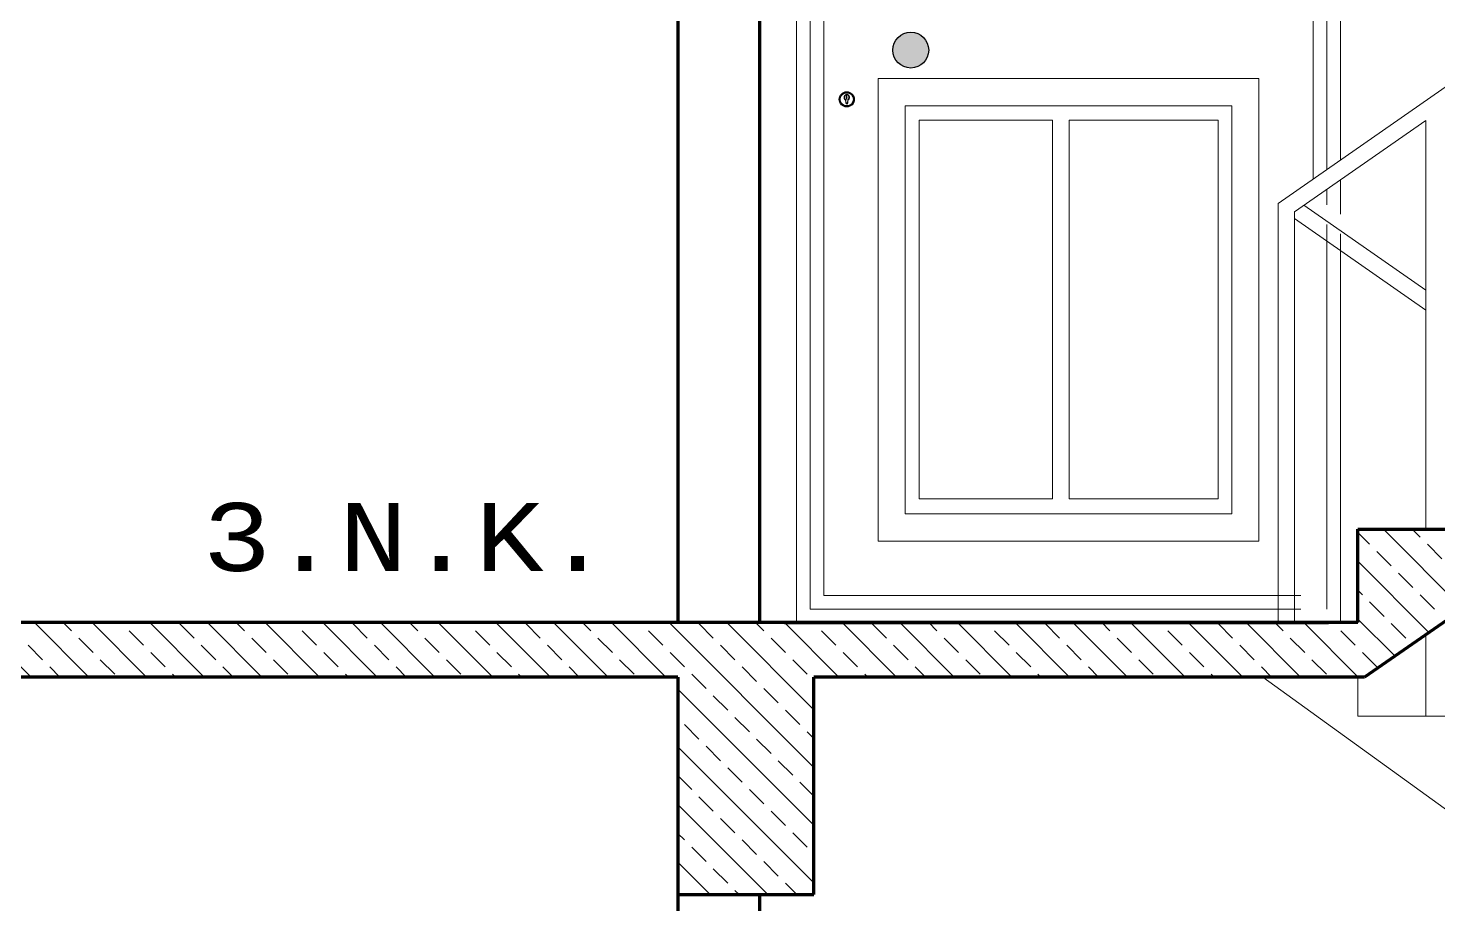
# Model space of a CAD drawing. Header units: millimetres. Extents: x 35860 to 71103, y -11298 to -8385.
# Drawn here: x 54692.7 to 54951.8, y -9690.1 to -9529.1 of the extents above; entities that cross this region are included whole.
import ezdxf
from ezdxf.enums import TextEntityAlignment as Align

# ---------------------------------------------------------------- set-up
doc = ezdxf.new("R2010")
doc.units = ezdxf.units.MM
doc.header["$MEASUREMENT"] = 0
doc.layers.get('0').update_dxf_attribs({"lineweight": 15})
for name, color, linetype, lineweight in [('02', 2, 'Continuous', 20), ('03_Yazı', 1, 'Continuous', 30), ('07', 3, 'Continuous', 70), ('Merd&Balkon', 40, 'Continuous', 20)]:
    doc.layers.add(name, color=color, linetype=linetype, lineweight=lineweight)
doc.layers.add('OLC', color=254, linetype='Continuous')
doc.styles.add('C', font='')
doc.styles.get('C').set_extended_font_data('Courier New Tur')

msp = doc.modelspace()

# ---------------------------------------------------------------- hatches: boundary and pattern name
at = {"layer": 'OLC'}
msp.add_hatch(color=256, dxfattribs=at).paths.add_polyline_path([(54851.61, -9533.17, -1.000001), (54858.2, -9533.17, -1.000001)])
msp.add_hatch(color=256, dxfattribs=at).paths.add_polyline_path([(54851.61, -9533.17, -1.000001), (54858.2, -9533.17, -1.000001)])
msp.add_hatch(color=256, dxfattribs=at).paths.add_polyline_path([(54851.61, -9533.17, -1.000001), (54858.2, -9533.17, -1.000001)])

# ---------------------------------------------------------------- linework, layer by layer
for p, q in [((54956.42, -9635.88), (54941.78, -9621.24)), ((54948.55, -9622.7), (54947.09, -9621.24)), ((54939.26, -9624.03), (54937.08, -9621.85)), ((54952.52, -9626.68), (54949.87, -9624.03)), ((54943.24, -9628), (54940.59, -9625.35)), ((54950.15, -9640.22), (54937.08, -9627.15)), ((54947.22, -9631.98), (54944.57, -9629.33)), ((54937.94, -9633.31), (54937.08, -9632.45)), ((54951.2, -9635.96), (54948.55, -9633.31)), ((54941.92, -9637.28), (54939.26, -9634.63)), ((54693.19, -9648.42), (54683.19, -9638.42)), ((54703.8, -9648.42), (54693.8, -9638.42)), ((54700.62, -9639.94), (54699.1, -9638.42)), ((54714.41, -9648.42), (54704.41, -9638.42)), ((54709.9, -9638.61), (54709.71, -9638.42)), ((54725.01, -9648.42), (54715.01, -9638.42)), ((54723.16, -9641.26), (54720.5, -9638.61)), ((54735.62, -9648.42), (54725.62, -9638.42)), ((54732.44, -9639.94), (54730.92, -9638.42)), ((54746.23, -9648.42), (54736.23, -9638.42)), ((54741.72, -9638.61), (54741.53, -9638.42)), ((54756.83, -9648.42), (54746.83, -9638.42)), ((54754.97, -9641.26), (54752.32, -9638.61)), ((54767.44, -9648.42), (54757.44, -9638.42)), ((54764.26, -9639.94), (54762.74, -9638.42)), ((54778.05, -9648.42), (54768.05, -9638.42)), ((54773.54, -9638.61), (54773.35, -9638.42)), ((54788.65, -9648.42), (54778.65, -9638.42)), ((54786.79, -9641.26), (54784.14, -9638.61)), ((54799.26, -9648.42), (54789.26, -9638.42)), ((54796.08, -9639.94), (54794.56, -9638.42)), ((54809.87, -9648.42), (54799.87, -9638.42)), ((54805.36, -9638.61), (54805.17, -9638.42)), ((54837.08, -9665.03), (54810.47, -9638.42)), ((54818.61, -9641.26), (54815.96, -9638.61)), ((54837.08, -9654.43), (54821.08, -9638.42)), ((54827.9, -9639.94), (54826.38, -9638.42)), ((54841.68, -9648.42), (54831.68, -9638.42)), ((54837.18, -9638.61), (54836.99, -9638.42)), ((54852.29, -9648.42), (54842.29, -9638.42)), ((54850.43, -9641.26), (54847.78, -9638.61)), ((54862.9, -9648.42), (54852.9, -9638.42)), ((54859.72, -9639.94), (54858.2, -9638.42)), ((54873.5, -9648.42), (54863.5, -9638.42)), ((54869, -9638.61), (54868.81, -9638.42)), ((54884.11, -9648.42), (54874.11, -9638.42)), ((54882.25, -9641.26), (54879.6, -9638.61)), ((54894.72, -9648.42), (54884.72, -9638.42)), ((54891.53, -9639.94), (54890.02, -9638.42)), ((54905.32, -9648.42), (54895.32, -9638.42)), ((54900.82, -9638.61), (54900.63, -9638.42)), ((54915.93, -9648.42), (54905.93, -9638.42)), ((54914.07, -9641.26), (54911.42, -9638.61)), ((54926.54, -9648.42), (54916.54, -9638.42)), ((54923.35, -9639.94), (54921.84, -9638.42)), ((54937.14, -9648.42), (54927.14, -9638.42)), ((54932.64, -9638.61), (54932.45, -9638.42)), ((54943.88, -9644.55), (54937.08, -9637.76)), ((54945.89, -9641.26), (54943.24, -9638.61)), ((54704.59, -9643.91), (54701.94, -9641.26)), ((54713.87, -9642.59), (54711.22, -9639.94)), ((54736.41, -9643.91), (54733.76, -9641.26)), ((54745.69, -9642.59), (54743.04, -9639.94)), ((54768.23, -9643.91), (54765.58, -9641.26)), ((54777.51, -9642.59), (54774.86, -9639.94)), ((54800.05, -9643.91), (54797.4, -9641.26)), ((54809.33, -9642.59), (54806.68, -9639.94)), ((54831.87, -9643.91), (54829.22, -9641.26)), ((54841.15, -9642.59), (54838.5, -9639.94)), ((54863.69, -9643.91), (54861.04, -9641.26)), ((54872.97, -9642.59), (54870.32, -9639.94)), ((54895.51, -9643.91), (54892.86, -9641.26)), ((54904.79, -9642.59), (54902.14, -9639.94)), ((54927.33, -9643.91), (54924.68, -9641.26)), ((54936.61, -9642.59), (54933.96, -9639.94)), ((54695.31, -9645.24), (54692.66, -9642.59)), ((54717.85, -9646.57), (54715.2, -9643.91)), ((54727.13, -9645.24), (54724.48, -9642.59)), ((54749.67, -9646.57), (54747.02, -9643.91)), ((54758.95, -9645.24), (54756.3, -9642.59)), ((54781.49, -9646.57), (54778.84, -9643.91)), ((54790.77, -9645.24), (54788.12, -9642.59)), ((54813.31, -9646.57), (54810.66, -9643.91)), ((54822.59, -9645.24), (54819.94, -9642.59)), ((54845.13, -9646.57), (54842.48, -9643.91)), ((54854.41, -9645.24), (54851.76, -9642.59)), ((54876.95, -9646.57), (54874.3, -9643.91)), ((54886.23, -9645.24), (54883.58, -9642.59)), ((54908.77, -9646.57), (54906.12, -9643.91)), ((54918.05, -9645.24), (54915.4, -9642.59)), ((54940.59, -9646.57), (54937.94, -9643.91)), ((54698.5, -9648.42), (54696.64, -9646.57)), ((54708.57, -9647.89), (54705.92, -9645.24)), ((54730.32, -9648.42), (54728.46, -9646.57)), ((54740.39, -9647.89), (54737.74, -9645.24)), ((54762.14, -9648.42), (54760.28, -9646.57)), ((54772.21, -9647.89), (54769.56, -9645.24)), ((54793.96, -9648.42), (54792.1, -9646.57)), ((54804.03, -9647.89), (54801.38, -9645.24)), ((54826.57, -9649.22), (54823.92, -9646.57)), ((54835.85, -9647.89), (54833.2, -9645.24)), ((54857.59, -9648.42), (54855.74, -9646.57)), ((54867.67, -9647.89), (54865.02, -9645.24)), ((54889.41, -9648.42), (54887.56, -9646.57)), ((54899.49, -9647.89), (54896.84, -9645.24)), ((54921.23, -9648.42), (54919.38, -9646.57)), ((54931.31, -9647.89), (54928.66, -9645.24)), ((54719.71, -9648.42), (54719.18, -9647.89)), ((54751.53, -9648.42), (54751, -9647.89)), ((54783.35, -9648.42), (54782.82, -9647.89)), ((54817.29, -9650.54), (54814.64, -9647.89)), ((54846.99, -9648.42), (54846.46, -9647.89)), ((54878.81, -9648.42), (54878.28, -9647.89)), ((54910.63, -9648.42), (54910.1, -9647.89)), ((54837.08, -9675.64), (54812.08, -9650.64)), ((54821.27, -9654.52), (54818.61, -9651.87)), ((54830.55, -9653.19), (54827.9, -9650.54)), ((54834.52, -9657.17), (54831.87, -9654.52)), ((54815.96, -9659.82), (54813.31, -9657.17)), ((54825.24, -9658.5), (54822.59, -9655.85)), ((54829.22, -9662.48), (54826.57, -9659.82)), ((54837.08, -9659.73), (54835.85, -9658.5)), ((54837.08, -9686.25), (54812.08, -9661.25)), ((54819.94, -9663.8), (54817.29, -9661.15)), ((54823.92, -9667.78), (54821.27, -9665.13)), ((54833.2, -9666.45), (54830.55, -9663.8)), ((54814.64, -9669.1), (54812.08, -9666.55)), ((54837.08, -9670.34), (54834.52, -9667.78)), ((54818.61, -9673.08), (54815.96, -9670.43)), ((54827.9, -9671.76), (54825.24, -9669.1)), ((54828.65, -9688.42), (54812.08, -9671.85)), ((54831.87, -9675.73), (54829.22, -9673.08)), ((54822.59, -9677.06), (54819.94, -9674.41)), ((54813.31, -9678.38), (54812.08, -9677.16)), ((54826.57, -9681.04), (54823.92, -9678.38)), ((54835.85, -9679.71), (54833.2, -9677.06)), ((54817.29, -9682.36), (54814.64, -9679.71)), ((54818.05, -9688.42), (54812.08, -9682.46)), ((54821.27, -9686.34), (54818.61, -9683.69)), ((54830.55, -9685.01), (54827.9, -9682.36)), ((54833.96, -9688.42), (54831.87, -9686.34)), ((54823.35, -9688.42), (54822.59, -9687.67))]:
    msp.add_line(p, q)
at = {"layer": '02'}
for p, q in [((54833.9, -9418.42), (54833.9, -9638.42)), ((54833.9, -9418.42), (54833.9, -9638.42)), ((54833.9, -9418.42), (54833.9, -9638.42)), ((54833.9, -9418.42), (54833.9, -9638.42)), ((54833.9, -9418.42), (54833.9, -9638.42)), ((54833.9, -9418.42), (54833.9, -9638.42)), ((54833.9, -9418.42), (54833.9, -9638.42)), ((54833.9, -9418.42), (54833.9, -9638.42)), ((54833.9, -9418.42), (54833.9, -9638.42)), ((54933.9, -9418.42), (54933.9, -9553.36)), ((54933.9, -9418.42), (54933.9, -9553.36)), ((54933.9, -9418.42), (54933.9, -9553.36)), ((54933.9, -9418.42), (54933.9, -9553.36)), ((54933.9, -9418.42), (54933.9, -9553.36)), ((54933.9, -9418.42), (54933.9, -9553.36)), ((54933.9, -9553.36), (54933.9, -9418.42)), ((54933.9, -9553.36), (54933.9, -9418.42)), ((54933.9, -9553.36), (54933.9, -9418.42)), ((54836.4, -9420.92), (54836.4, -9635.92)), ((54836.4, -9420.92), (54836.4, -9635.92)), ((54836.4, -9420.92), (54836.4, -9635.92)), ((54836.4, -9420.92), (54836.4, -9635.92)), ((54836.4, -9420.92), (54836.4, -9635.92)), ((54836.4, -9420.92), (54836.4, -9635.92)), ((54836.4, -9420.92), (54836.4, -9635.92)), ((54836.4, -9420.92), (54836.4, -9635.92)), ((54836.4, -9420.92), (54836.4, -9635.92)), ((54931.4, -9555.1), (54931.4, -9420.92)), ((54931.4, -9555.1), (54931.4, -9420.92)), ((54931.4, -9555.1), (54931.4, -9420.92)), ((54931.4, -9555.1), (54931.4, -9420.92)), ((54931.4, -9555.1), (54931.4, -9420.92)), ((54931.4, -9555.1), (54931.4, -9420.92)), ((54931.4, -9555.1), (54931.4, -9420.92)), ((54931.4, -9555.1), (54931.4, -9420.92)), ((54931.4, -9555.1), (54931.4, -9420.92)), ((54838.9, -9423.42), (54838.9, -9633.42)), ((54838.9, -9423.42), (54838.9, -9633.42)), ((54838.9, -9423.42), (54838.9, -9633.42)), ((54838.9, -9423.42), (54838.9, -9633.42)), ((54838.9, -9423.42), (54838.9, -9633.42)), ((54838.9, -9423.42), (54838.9, -9633.42)), ((54838.9, -9423.42), (54838.9, -9633.42)), ((54838.9, -9423.42), (54838.9, -9633.42)), ((54838.9, -9423.42), (54838.9, -9633.42)), ((54928.9, -9556.84), (54928.9, -9423.42)), ((54928.9, -9556.84), (54928.9, -9423.42)), ((54928.9, -9556.84), (54928.9, -9423.42)), ((54928.9, -9556.84), (54928.9, -9423.42)), ((54928.9, -9556.84), (54928.9, -9423.42)), ((54928.9, -9556.84), (54928.9, -9423.42)), ((54928.9, -9556.84), (54928.9, -9423.42)), ((54928.9, -9556.84), (54928.9, -9423.42)), ((54928.9, -9556.84), (54928.9, -9423.42)), ((54922.42, -9561.35), (55074.58, -9455.55)), ((54848.9, -9538.42), (54918.9, -9538.42)), ((54848.9, -9538.42), (54918.9, -9538.42)), ((54848.9, -9538.42), (54918.9, -9538.42)), ((54848.9, -9538.42), (54848.9, -9623.42)), ((54848.9, -9538.42), (54848.9, -9623.42)), ((54848.9, -9538.42), (54848.9, -9623.42)), ((54848.9, -9538.42), (54918.9, -9538.42)), ((54848.9, -9538.42), (54918.9, -9538.42)), ((54848.9, -9538.42), (54918.9, -9538.42)), ((54848.9, -9538.42), (54848.9, -9623.42)), ((54848.9, -9538.42), (54848.9, -9623.42)), ((54848.9, -9538.42), (54848.9, -9623.42)), ((54848.9, -9538.42), (54918.9, -9538.42)), ((54848.9, -9538.42), (54918.9, -9538.42)), ((54848.9, -9538.42), (54918.9, -9538.42)), ((54848.9, -9538.42), (54848.9, -9623.42)), ((54848.9, -9538.42), (54848.9, -9623.42)), ((54848.9, -9538.42), (54848.9, -9623.42)), ((54918.9, -9623.42), (54918.9, -9538.42)), ((54918.9, -9623.42), (54918.9, -9538.42)), ((54918.9, -9623.42), (54918.9, -9538.42)), ((54918.9, -9623.42), (54918.9, -9538.42)), ((54918.9, -9623.42), (54918.9, -9538.42)), ((54918.9, -9623.42), (54918.9, -9538.42)), ((54918.9, -9623.42), (54918.9, -9538.42)), ((54918.9, -9623.42), (54918.9, -9538.42)), ((54918.9, -9623.42), (54918.9, -9538.42)), ((54842.92, -9542.33), (54842.96, -9542.85)), ((54842.92, -9542.33), (54842.96, -9542.85)), ((54842.92, -9542.33), (54842.96, -9542.85)), ((54842.96, -9542.29), (54843, -9542.81)), ((54842.96, -9542.29), (54843, -9542.81)), ((54842.96, -9542.29), (54843, -9542.81)), ((54843.07, -9542.06), (54843.12, -9542)), ((54843.07, -9542.06), (54843.12, -9542)), ((54843.07, -9542.06), (54843.12, -9542)), ((54843.07, -9542.08), (54843.07, -9542.06)), ((54843.07, -9542.08), (54843.07, -9542.06)), ((54843.07, -9542.08), (54843.07, -9542.06)), ((54843.07, -9542.08), (54843.09, -9542.11)), ((54843.07, -9542.08), (54843.09, -9542.11)), ((54843.07, -9542.08), (54843.09, -9542.11)), ((54843.09, -9541.6), (54843.1, -9541.58)), ((54843.09, -9541.6), (54843.1, -9541.58)), ((54843.09, -9541.6), (54843.1, -9541.58)), ((54843.1, -9541.65), (54843.09, -9541.6)), ((54843.1, -9541.65), (54843.09, -9541.6)), ((54843.1, -9541.65), (54843.09, -9541.6)), ((54843.09, -9542.11), (54843.09, -9542.15)), ((54843.09, -9542.11), (54843.09, -9542.15)), ((54843.09, -9542.11), (54843.09, -9542.15)), ((54843.09, -9542.15), (54843.11, -9542.18)), ((54843.09, -9542.15), (54843.11, -9542.18)), ((54843.09, -9542.15), (54843.11, -9542.18)), ((54843.12, -9541.57), (54843.1, -9541.59)), ((54843.12, -9541.57), (54843.1, -9541.59)), ((54843.12, -9541.57), (54843.1, -9541.59)), ((54843.11, -9541.68), (54843.1, -9541.65)), ((54843.11, -9541.68), (54843.1, -9541.65)), ((54843.11, -9541.68), (54843.1, -9541.65)), ((54843.1, -9541.81), (54843.11, -9541.8)), ((54843.1, -9541.81), (54843.11, -9541.8)), ((54843.1, -9541.81), (54843.11, -9541.8)), ((54843.1, -9541.9), (54843.1, -9541.81)), ((54843.1, -9541.9), (54843.1, -9541.81)), ((54843.1, -9541.9), (54843.1, -9541.81)), ((54843.11, -9541.92), (54843.1, -9541.9)), ((54843.11, -9541.92), (54843.1, -9541.9)), ((54843.11, -9541.92), (54843.1, -9541.9)), ((54843.11, -9541.73), (54843.11, -9541.68)), ((54843.11, -9541.73), (54843.11, -9541.68)), ((54843.11, -9541.73), (54843.11, -9541.68)), ((54843.11, -9541.8), (54843.11, -9541.73)), ((54843.11, -9541.8), (54843.11, -9541.73)), ((54843.11, -9541.8), (54843.11, -9541.73)), ((54843.11, -9541.92), (54843.12, -9542)), ((54843.11, -9541.92), (54843.12, -9542)), ((54843.11, -9541.92), (54843.12, -9542)), ((54843.11, -9542.18), (54843.13, -9542.13)), ((54843.11, -9542.18), (54843.13, -9542.13)), ((54843.11, -9542.18), (54843.13, -9542.13)), ((54843.13, -9541.56), (54843.12, -9541.57)), ((54843.13, -9541.56), (54843.12, -9541.57)), ((54843.13, -9541.56), (54843.12, -9541.57)), ((54843.15, -9541.57), (54843.13, -9541.56)), ((54843.15, -9541.57), (54843.13, -9541.56)), ((54843.15, -9541.57), (54843.13, -9541.56)), ((54843.13, -9542.13), (54843.14, -9542.09)), ((54843.13, -9542.13), (54843.14, -9542.09)), ((54843.13, -9542.13), (54843.14, -9542.09)), ((54843.14, -9543.09), (54843.13, -9543.08)), ((54843.14, -9543.09), (54843.13, -9543.08)), ((54843.14, -9543.09), (54843.13, -9543.08)), ((54843.15, -9541.72), (54843.14, -9541.76)), ((54843.15, -9541.72), (54843.14, -9541.76)), ((54843.15, -9541.72), (54843.14, -9541.76)), ((54843.14, -9541.76), (54843.14, -9541.79)), ((54843.14, -9541.76), (54843.14, -9541.79)), ((54843.14, -9541.76), (54843.14, -9541.79)), ((54843.14, -9541.79), (54843.15, -9541.81)), ((54843.14, -9541.79), (54843.15, -9541.81)), ((54843.14, -9541.79), (54843.15, -9541.81)), ((54843.15, -9542.07), (54843.14, -9542.09)), ((54843.15, -9542.07), (54843.14, -9542.09)), ((54843.15, -9542.07), (54843.14, -9542.09)), ((54843.16, -9541.58), (54843.15, -9541.57)), ((54843.16, -9541.58), (54843.15, -9541.57)), ((54843.16, -9541.58), (54843.15, -9541.57)), ((54843.16, -9541.58), (54843.15, -9541.6)), ((54843.16, -9541.58), (54843.15, -9541.6)), ((54843.16, -9541.58), (54843.15, -9541.6)), ((54843.15, -9541.6), (54843.18, -9541.64)), ((54843.15, -9541.6), (54843.18, -9541.64)), ((54843.15, -9541.6), (54843.18, -9541.64)), ((54843.17, -9541.69), (54843.15, -9541.72)), ((54843.17, -9541.69), (54843.15, -9541.72)), ((54843.17, -9541.69), (54843.15, -9541.72)), ((54843.15, -9541.81), (54843.15, -9541.82)), ((54843.15, -9541.81), (54843.15, -9541.82)), ((54843.15, -9541.81), (54843.15, -9541.82)), ((54843.15, -9541.82), (54843.16, -9541.83)), ((54843.15, -9541.82), (54843.16, -9541.83)), ((54843.15, -9541.82), (54843.16, -9541.83)), ((54843.16, -9541.93), (54843.15, -9541.94)), ((54843.16, -9541.93), (54843.15, -9541.94)), ((54843.16, -9541.93), (54843.15, -9541.94)), ((54843.15, -9541.94), (54843.16, -9541.96)), ((54843.15, -9541.94), (54843.16, -9541.96)), ((54843.15, -9541.94), (54843.16, -9541.96)), ((54843.18, -9542.05), (54843.15, -9542.07)), ((54843.18, -9542.05), (54843.15, -9542.07)), ((54843.18, -9542.05), (54843.15, -9542.07)), ((54843.16, -9541.83), (54843.18, -9541.86)), ((54843.16, -9541.83), (54843.18, -9541.86)), ((54843.16, -9541.83), (54843.18, -9541.86)), ((54843.19, -9541.9), (54843.16, -9541.93)), ((54843.19, -9541.9), (54843.16, -9541.93)), ((54843.19, -9541.9), (54843.16, -9541.93)), ((54843.16, -9541.96), (54843.18, -9542)), ((54843.16, -9541.96), (54843.18, -9542)), ((54843.16, -9541.96), (54843.18, -9542)), ((54843.18, -9541.66), (54843.17, -9541.69)), ((54843.18, -9541.66), (54843.17, -9541.69)), ((54843.18, -9541.66), (54843.17, -9541.69)), ((54843.18, -9541.64), (54843.18, -9541.66)), ((54843.18, -9541.64), (54843.18, -9541.66)), ((54843.18, -9541.64), (54843.18, -9541.66)), ((54843.18, -9541.86), (54843.19, -9541.9)), ((54843.18, -9541.86), (54843.19, -9541.9)), ((54843.18, -9541.86), (54843.19, -9541.9)), ((54843.18, -9542), (54843.18, -9542.05)), ((54843.18, -9542), (54843.18, -9542.05)), ((54843.18, -9542), (54843.18, -9542.05)), ((54843.19, -9541.9), (54843.19, -9541.9)), ((54843.19, -9541.9), (54843.19, -9541.9)), ((54843.19, -9541.9), (54843.19, -9541.9)), ((54843.32, -9542.3), (54843.28, -9542.81)), ((54843.32, -9542.3), (54843.28, -9542.81)), ((54843.32, -9542.3), (54843.28, -9542.81)), ((54843.36, -9542.33), (54843.32, -9542.86)), ((54843.36, -9542.33), (54843.32, -9542.86)), ((54843.36, -9542.33), (54843.32, -9542.86)), ((54853.9, -9543.42), (54913.9, -9543.42)), ((54853.9, -9543.42), (54913.9, -9543.42)), ((54853.9, -9543.42), (54913.9, -9543.42)), ((54853.9, -9543.42), (54853.9, -9618.42)), ((54853.9, -9543.42), (54853.9, -9618.42)), ((54853.9, -9543.42), (54853.9, -9618.42)), ((54853.9, -9543.42), (54913.9, -9543.42)), ((54853.9, -9543.42), (54913.9, -9543.42)), ((54853.9, -9543.42), (54913.9, -9543.42)), ((54853.9, -9543.42), (54853.9, -9618.42)), ((54853.9, -9543.42), (54853.9, -9618.42)), ((54853.9, -9543.42), (54853.9, -9618.42)), ((54853.9, -9543.42), (54913.9, -9543.42)), ((54853.9, -9543.42), (54913.9, -9543.42)), ((54853.9, -9543.42), (54913.9, -9543.42)), ((54853.9, -9543.42), (54853.9, -9618.42)), ((54853.9, -9543.42), (54853.9, -9618.42)), ((54853.9, -9543.42), (54853.9, -9618.42)), ((54913.9, -9618.42), (54913.9, -9543.42)), ((54913.9, -9618.42), (54913.9, -9543.42)), ((54913.9, -9618.42), (54913.9, -9543.42)), ((54913.9, -9618.42), (54913.9, -9543.42)), ((54913.9, -9618.42), (54913.9, -9543.42)), ((54913.9, -9618.42), (54913.9, -9543.42)), ((54913.9, -9618.42), (54913.9, -9543.42)), ((54913.9, -9618.42), (54913.9, -9543.42)), ((54913.9, -9618.42), (54913.9, -9543.42)), ((54856.46, -9546.05), (54880.96, -9546.05)), ((54856.46, -9546.05), (54880.96, -9546.05)), ((54856.46, -9546.05), (54880.96, -9546.05)), ((54856.46, -9615.66), (54856.46, -9546.05)), ((54856.46, -9615.66), (54856.46, -9546.05)), ((54856.46, -9615.66), (54856.46, -9546.05)), ((54856.46, -9546.05), (54880.96, -9546.05)), ((54856.46, -9546.05), (54880.96, -9546.05)), ((54856.46, -9546.05), (54880.96, -9546.05)), ((54856.46, -9615.66), (54856.46, -9546.05)), ((54856.46, -9615.66), (54856.46, -9546.05)), ((54856.46, -9615.66), (54856.46, -9546.05)), ((54856.46, -9546.05), (54880.96, -9546.05)), ((54856.46, -9546.05), (54880.96, -9546.05)), ((54856.46, -9546.05), (54880.96, -9546.05)), ((54856.46, -9615.66), (54856.46, -9546.05)), ((54856.46, -9615.66), (54856.46, -9546.05)), ((54856.46, -9615.66), (54856.46, -9546.05)), ((54880.96, -9546.05), (54880.96, -9615.66)), ((54880.96, -9546.05), (54880.96, -9615.66)), ((54880.96, -9546.05), (54880.96, -9615.66)), ((54880.96, -9546.05), (54880.96, -9615.66)), ((54880.96, -9546.05), (54880.96, -9615.66)), ((54880.96, -9546.05), (54880.96, -9615.66)), ((54880.96, -9546.05), (54880.96, -9615.66)), ((54880.96, -9546.05), (54880.96, -9615.66)), ((54880.96, -9546.05), (54880.96, -9615.66)), ((54884.05, -9546.05), (54911.39, -9546.05)), ((54884.05, -9546.05), (54911.39, -9546.05)), ((54884.05, -9546.05), (54911.39, -9546.05)), ((54884.05, -9615.66), (54884.05, -9546.05)), ((54884.05, -9615.66), (54884.05, -9546.05)), ((54884.05, -9615.66), (54884.05, -9546.05)), ((54884.05, -9546.05), (54911.39, -9546.05)), ((54884.05, -9546.05), (54911.39, -9546.05)), ((54884.05, -9546.05), (54911.39, -9546.05)), ((54884.05, -9615.66), (54884.05, -9546.05)), ((54884.05, -9615.66), (54884.05, -9546.05)), ((54884.05, -9615.66), (54884.05, -9546.05)), ((54884.05, -9546.05), (54911.39, -9546.05)), ((54884.05, -9546.05), (54911.39, -9546.05)), ((54884.05, -9546.05), (54911.39, -9546.05)), ((54884.05, -9615.66), (54884.05, -9546.05)), ((54884.05, -9615.66), (54884.05, -9546.05)), ((54884.05, -9615.66), (54884.05, -9546.05)), ((54911.39, -9546.05), (54911.39, -9615.66)), ((54911.39, -9546.05), (54911.39, -9615.66)), ((54911.39, -9546.05), (54911.39, -9615.66)), ((54911.39, -9546.05), (54911.39, -9615.66)), ((54911.39, -9546.05), (54911.39, -9615.66)), ((54911.39, -9546.05), (54911.39, -9615.66)), ((54911.39, -9546.05), (54911.39, -9615.66)), ((54911.39, -9546.05), (54911.39, -9615.66)), ((54911.39, -9546.05), (54911.39, -9615.66)), ((54925.42, -9562.92), (54949.58, -9546.11)), ((54949.58, -9621.24), (54949.58, -9546.11)), ((54931.4, -9561.64), (54931.4, -9558.76)), ((54931.4, -9561.64), (54931.4, -9558.76)), ((54931.4, -9561.64), (54931.4, -9558.76)), ((54931.4, -9561.64), (54931.4, -9558.76)), ((54931.4, -9561.64), (54931.4, -9558.76)), ((54931.4, -9561.64), (54931.4, -9558.76)), ((54931.4, -9561.64), (54931.4, -9558.76)), ((54931.4, -9561.64), (54931.4, -9558.76)), ((54931.4, -9561.64), (54931.4, -9558.76)), ((54933.9, -9557.02), (54933.9, -9563.33)), ((54933.9, -9557.02), (54933.9, -9563.33)), ((54933.9, -9557.02), (54933.9, -9563.33)), ((54933.9, -9557.02), (54933.9, -9563.33)), ((54933.9, -9557.02), (54933.9, -9563.33)), ((54933.9, -9557.02), (54933.9, -9563.33)), ((54933.9, -9563.33), (54933.9, -9557.02)), ((54933.9, -9563.33), (54933.9, -9557.02)), ((54933.9, -9563.33), (54933.9, -9557.02)), ((54922.42, -9638.42), (54922.42, -9561.35)), ((54949.58, -9577.32), (54927.15, -9561.71)), ((54925.42, -9638.42), (54925.42, -9562.92)), ((54949.58, -9580.98), (54925.42, -9564.16)), ((54931.4, -9635.92), (54931.4, -9565.26)), ((54933.9, -9566.94), (54933.9, -9638.42)), ((54949.58, -9621.24), (54949.58, -9580.98)), ((54880.96, -9615.66), (54856.46, -9615.66)), ((54880.96, -9615.66), (54856.46, -9615.66)), ((54880.96, -9615.66), (54856.46, -9615.66)), ((54880.96, -9615.66), (54856.46, -9615.66)), ((54880.96, -9615.66), (54856.46, -9615.66)), ((54880.96, -9615.66), (54856.46, -9615.66)), ((54880.96, -9615.66), (54856.46, -9615.66)), ((54880.96, -9615.66), (54856.46, -9615.66)), ((54880.96, -9615.66), (54856.46, -9615.66)), ((54911.39, -9615.66), (54884.05, -9615.66)), ((54911.39, -9615.66), (54884.05, -9615.66)), ((54911.39, -9615.66), (54884.05, -9615.66)), ((54911.39, -9615.66), (54884.05, -9615.66)), ((54911.39, -9615.66), (54884.05, -9615.66)), ((54911.39, -9615.66), (54884.05, -9615.66)), ((54911.39, -9615.66), (54884.05, -9615.66)), ((54911.39, -9615.66), (54884.05, -9615.66)), ((54911.39, -9615.66), (54884.05, -9615.66)), ((54853.9, -9618.42), (54913.9, -9618.42)), ((54853.9, -9618.42), (54913.9, -9618.42)), ((54853.9, -9618.42), (54913.9, -9618.42)), ((54853.9, -9618.42), (54913.9, -9618.42)), ((54853.9, -9618.42), (54913.9, -9618.42)), ((54853.9, -9618.42), (54913.9, -9618.42)), ((54853.9, -9618.42), (54913.9, -9618.42)), ((54853.9, -9618.42), (54913.9, -9618.42)), ((54853.9, -9618.42), (54913.9, -9618.42)), ((54848.9, -9623.42), (54918.9, -9623.42)), ((54848.9, -9623.42), (54918.9, -9623.42)), ((54848.9, -9623.42), (54918.9, -9623.42)), ((54848.9, -9623.42), (54918.9, -9623.42)), ((54848.9, -9623.42), (54918.9, -9623.42)), ((54848.9, -9623.42), (54918.9, -9623.42)), ((54848.9, -9623.42), (54918.9, -9623.42)), ((54848.9, -9623.42), (54918.9, -9623.42)), ((54848.9, -9623.42), (54918.9, -9623.42)), ((54838.9, -9633.42), (54926.63, -9633.42)), ((54838.9, -9633.42), (54926.63, -9633.42)), ((54838.9, -9633.42), (54926.63, -9633.42)), ((54838.9, -9633.42), (54926.63, -9633.42)), ((54838.9, -9633.42), (54926.63, -9633.42)), ((54838.9, -9633.42), (54926.63, -9633.42)), ((54838.9, -9633.42), (54926.63, -9633.42)), ((54838.9, -9633.42), (54926.63, -9633.42)), ((54838.9, -9633.42), (54926.63, -9633.42)), ((54836.4, -9635.92), (54926.63, -9635.92)), ((54836.4, -9635.92), (54926.63, -9635.92)), ((54836.4, -9635.92), (54926.63, -9635.92)), ((54836.4, -9635.92), (54926.63, -9635.92)), ((54836.4, -9635.92), (54926.63, -9635.92)), ((54836.4, -9635.92), (54926.63, -9635.92)), ((54836.4, -9635.92), (54926.63, -9635.92)), ((54836.4, -9635.92), (54926.63, -9635.92)), ((54836.4, -9635.92), (54926.63, -9635.92)), ((54949.58, -9655.6), (54949.58, -9640.61))]:
    msp.add_line(p, q, dxfattribs=at)
at = {"layer": '07'}
for p, q in [((54812.08, -9413.42), (54812.08, -9638.42)), ((54827.08, -9413.42), (54827.08, -9638.42)), ((55112.08, -9528.16), (54938.29, -9648.42)), ((54937.08, -9638.42), (54937.08, -9621.24)), ((54937.08, -9621.24), (54962.08, -9621.24)), ((54937.08, -9638.42), (54497.08, -9638.42)), ((54831.68, -9638.42), (54931.68, -9638.42)), ((54831.68, -9638.42), (54931.68, -9638.42)), ((54831.68, -9638.42), (54931.68, -9638.42)), ((54812.08, -9648.42), (54522.08, -9648.42)), ((54812.08, -9648.42), (54812.08, -9688.42)), ((54837.08, -9688.42), (54837.08, -9648.42)), ((54938.29, -9648.42), (54837.08, -9648.42)), ((54812.08, -9688.42), (54837.08, -9688.42)), ((54812.08, -9688.42), (54812.08, -9913.42)), ((54827.08, -9688.42), (54827.08, -9913.42))]:
    msp.add_line(p, q, dxfattribs=at)
at = {"layer": 'Merd&Balkon'}
for p, q in [((55053.43, -9745.25), (54919.64, -9648.42)), ((54937.08, -9648.42), (54937.08, -9655.6)), ((54937.08, -9655.6), (54962.08, -9655.6))]:
    msp.add_line(p, q, dxfattribs=at)
at = {"layer": 'OLC'}
for centre, radius in [((54854.9, -9533.17), 3.3), ((54854.9, -9533.17), 3.3), ((54854.9, -9533.17), 3.3), ((54843.14, -9542.23), 1.39), ((54843.14, -9542.23), 1.39), ((54843.14, -9542.23), 1.39), ((54843.13, -9542.23), 1.22), ((54843.13, -9542.23), 1.22), ((54843.13, -9542.23), 1.22)]:
    msp.add_circle(centre, radius, dxfattribs=at)
for centre, radius, start, end in [((54843.15, -9541.88), 0.503, 295.4834, 243.4122), ((54843.15, -9541.88), 0.503, 295.4834, 243.4122), ((54843.15, -9541.88), 0.503, 295.4834, 243.4122), ((54843.15, -9541.88), 0.453, 292.9456, 245.6901), ((54843.15, -9541.88), 0.453, 292.9456, 245.6901), ((54843.15, -9541.88), 0.453, 292.9456, 245.6901), ((54843.22, -9542.83), 0.265, 183.98, 248.3709), ((54843.22, -9542.83), 0.265, 183.98, 248.3709), ((54843.22, -9542.83), 0.265, 183.98, 248.3709), ((54843.2, -9542.8), 0.208, 183.98, 248.3709), ((54843.2, -9542.8), 0.208, 183.98, 248.3709), ((54843.2, -9542.8), 0.208, 183.98, 248.3709), ((54843.07, -9542.8), 0.208, 288.8236, 355.0372), ((54843.07, -9542.8), 0.208, 288.8236, 355.0372), ((54843.07, -9542.8), 0.208, 288.8236, 355.0372), ((54843.06, -9542.84), 0.265, 288.8236, 355.0372), ((54843.06, -9542.84), 0.265, 288.8236, 355.0372), ((54843.06, -9542.84), 0.265, 288.8236, 355.0372)]:
    msp.add_arc(centre, radius, start, end, dxfattribs=at)

# ---------------------------------------------------------------- texts
at = {"layer": '03_Yazı', "style": 'C'}
msp.add_attdef('3.N.K.', text='A:10.00m2', height=12.5, dxfattribs=at).set_placement((54762.34, -9622.68), align=Align.MIDDLE_CENTER)

doc.saveas('drawing.dxf')
